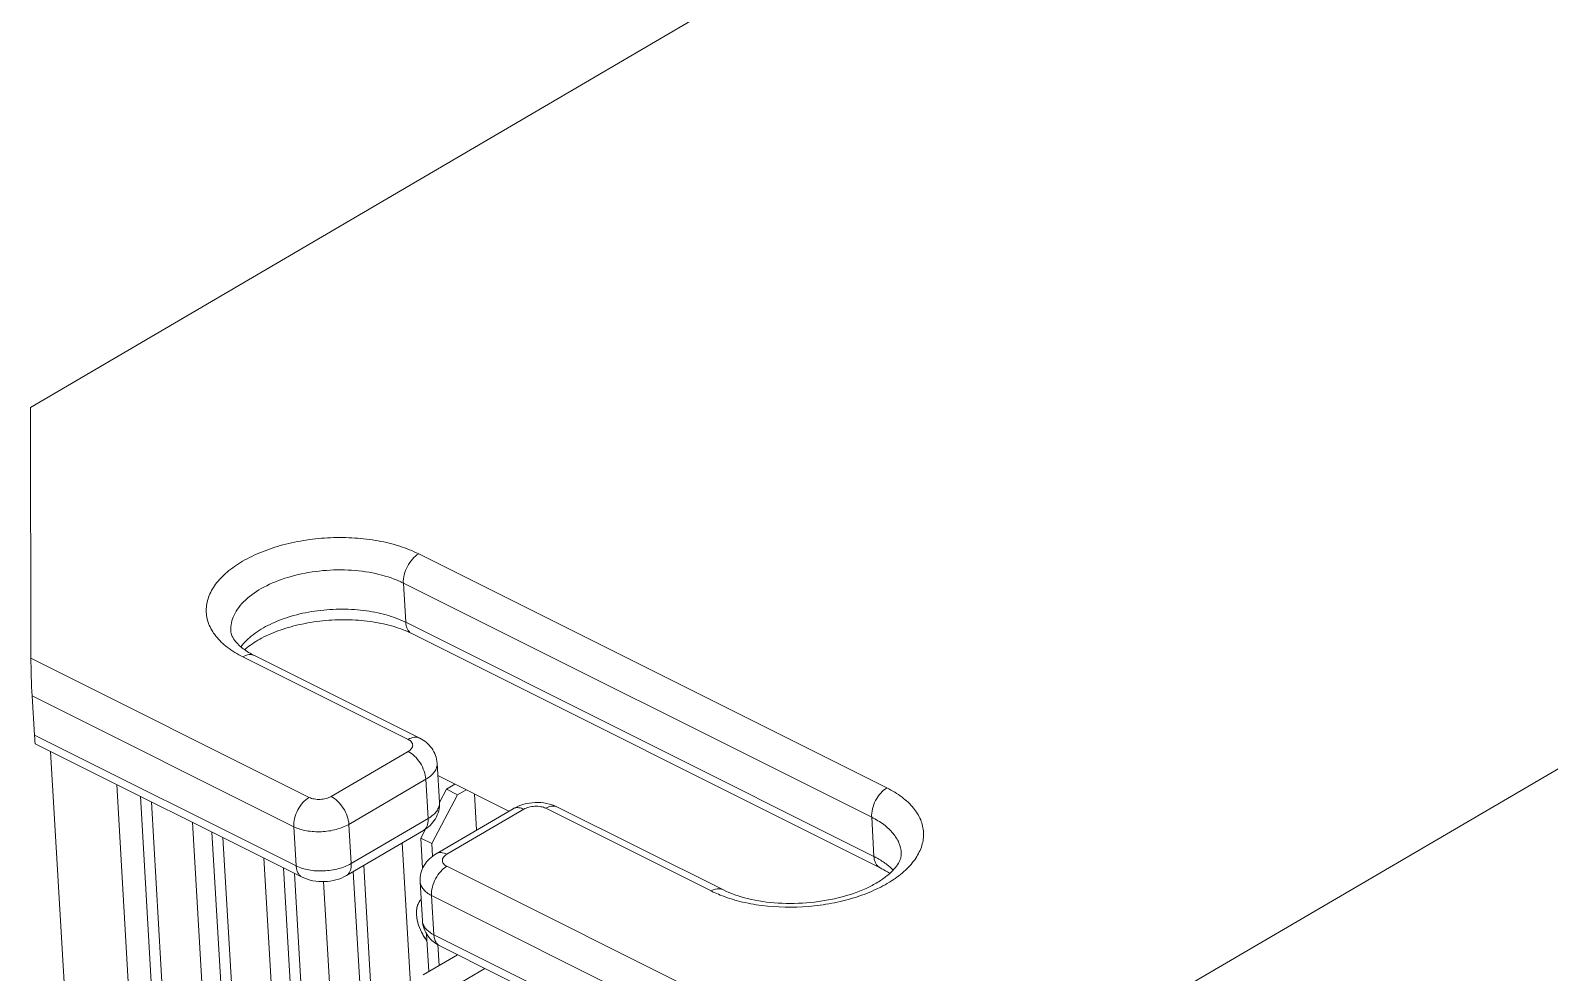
# Model space of a CAD drawing. Header units: millimetres. Extents: x 0 to 1782, y 0 to 1260.
# Drawn here: x 1278.8 to 1473.8, y 871.9 to 992.9 of the extents above; entities that cross this region are included whole.
import ezdxf

# ---------------------------------------------------------------- set-up
doc = ezdxf.new("R2010")
doc.units = ezdxf.units.MM
doc.header["$LTSCALE"] = 0.1
doc.layers.get('0').update_dxf_attribs({"lineweight": 13})

msp = doc.modelspace()

# ---------------------------------------------------------------- linework, layer by layer
for p, q in [((1458.03, 1049.47), (1278.77, 944.48)), ((1427.26, 870.24), (1606.52, 975.22)), ((1278.84, 912.29), (1278.77, 944.48)), ((1328.61, 925.69), (1388.71, 895.64)), ((1326.64, 921.94), (1326.94, 916.9)), ((1386.75, 891.88), (1326.64, 921.94)), ((1326.94, 916.9), (1387.04, 886.85)), ((1387.82, 885.4), (1327.71, 915.46)), ((1328.74, 902.03), (1307.53, 912.64)), ((1278.84, 912.29), (1314.55, 894.43)), ((1327.25, 901.87), (1306.04, 912.47)), ((1279, 907.47), (1279.29, 902.43)), ((1312.59, 890.67), (1279, 907.47)), ((1279.29, 902.43), (1312.88, 885.64)), ((1313.66, 884.19), (1279.4, 901.32)), ((1281.37, 900.34), (1291.62, 725.92)), ((1317.38, 894.55), (1327.25, 900.33)), ((1331.28, 893.78), (1330.98, 898.82)), ((1340.19, 892.66), (1331.07, 897.22)), ((1300.1, 721.68), (1289.85, 896.1)), ((1329.52, 896.76), (1319.65, 890.97)), ((1329.82, 891.72), (1329.52, 896.76)), ((1332.17, 895.47), (1331.28, 893.78)), ((1333.27, 896.12), (1332.17, 895.47)), ((1333.58, 894.77), (1332.17, 895.47)), ((1333.58, 894.77), (1334.69, 895.41)), ((1299.72, 778.35), (1292.89, 894.58)), ((1301.13, 777.64), (1294.3, 893.87)), ((1330.3, 888.5), (1333.58, 894.77)), ((1336.04, 890.23), (1335.77, 894.87)), ((1367.63, 882.59), (1346.42, 893.19)), ((1306.31, 776.34), (1299.56, 891.24)), ((1319.94, 885.94), (1329.82, 891.72)), ((1340.74, 892.98), (1330.86, 887.2)), ((1342.1, 892.91), (1332.23, 887.13)), ((1366.14, 882.42), (1344.93, 893.03)), ((1387.04, 886.85), (1386.75, 891.88)), ((1308.91, 773.76), (1302.08, 889.98)), ((1310.32, 773.05), (1303.49, 889.28)), ((1312.88, 885.64), (1312.59, 890.67)), ((1329.21, 890.19), (1319.34, 884.41)), ((1319.65, 890.97), (1319.94, 885.94)), ((1329.5, 890.37), (1328.89, 889.21)), ((1329.12, 885.32), (1328.89, 889.21)), ((1328.89, 889.21), (1330.3, 888.5)), ((1327.55, 870.43), (1326.48, 888.59)), ((1330.4, 886.89), (1330.3, 888.5)), ((1315.51, 771.74), (1308.75, 886.65)), ((1318.1, 769.16), (1311.27, 885.39)), ((1322.93, 862.24), (1321.55, 885.7)), ((1332.23, 885.59), (1367.94, 867.74)), ((1319.52, 768.45), (1312.68, 884.68)), ((1323.29, 766.32), (1316.4, 883.62)), ((1327.29, 764.56), (1320.22, 884.92)), ((1328.8, 883.61), (1329.09, 878.57)), ((1330.26, 881.84), (1330.56, 876.8)), ((1363.85, 865.04), (1330.26, 881.84)), ((1329.9, 872.07), (1329.61, 876.91)), ((1330.56, 876.8), (1364.15, 860.01)), ((1331.22, 872.85), (1331.07, 875.55)), ((1333.58, 874.23), (1329.2, 871.67)), ((1364.92, 858.56), (1331.33, 875.36)), ((1332.74, 869.9), (1337.12, 872.46))]:
    msp.add_line(p, q)
for centre, radius, start, end in [((1341.25, 892.11), 1.01, 108.2055, 120.3321), ((1345.91, 892.17), 1.14, 63.4531, 75.3566), ((1334.12, 879.88), 5.82, 194.3271, 195.2754)]:
    msp.add_arc(centre, radius, start, end)
for centre, start_param, end_param in [((1278.99, 909.77), 0.739293, 2.310089), ((1279.29, 904.73), -3.973096, -3.156832)]:
    msp.add_ellipse(centre, major_axis=(-0.11, 3.41), ratio=0.028117, start_param=start_param, end_param=end_param)
for points, knots in [([(1328.61, 925.69), (1327.83, 926.08), (1326.13, 926.75), (1323.37, 927.42), (1320.39, 927.78), (1317.3, 927.81), (1314.2, 927.52), (1311.22, 926.91), (1308.47, 926), (1306.05, 924.84), (1304.05, 923.46), (1302.53, 921.9), (1301.57, 920.2), (1301.23, 918.42), (1301.57, 916.65), (1302.55, 915.02), (1304.07, 913.58), (1305.34, 912.82), (1306.04, 912.47)], [0, 0, 0, 0, 0.066085, 0.138137, 0.214541, 0.293403, 0.372597, 0.449991, 0.523577, 0.591658, 0.653051, 0.707354, 0.755302, 0.799101, 0.842294, 0.888632, 0.940829, 1, 1, 1, 1]), ([(1328.61, 925.69), (1328.31, 925.52), (1327.75, 925.03), (1327.12, 924.1), (1326.71, 923.04), (1326.62, 922.29), (1326.64, 921.94)], [0, 0, 0, 0, 0.235529, 0.496382, 0.759213, 1, 1, 1, 1]), ([(1325.85, 922.3), (1324.83, 922.72), (1322.6, 923.36), (1319.06, 923.72), (1315.39, 923.53), (1311.88, 922.8), (1308.81, 921.58), (1306.71, 920.18), (1305.51, 918.87), (1304.89, 917.87), (1304.53, 916.84), (1304.47, 916.14), (1304.49, 915.8)], [0, 0, 0, 0, 0.131923, 0.276393, 0.42558, 0.570837, 0.704177, 0.81979, 0.870406, 0.916568, 0.959248, 1, 1, 1, 1]), ([(1326.64, 921.94), (1326.58, 921.97), (1326.32, 922.1), (1326.05, 922.21), (1325.85, 922.3)], [0, 0, 0, 0, 0.245807, 1, 1, 1, 1]), ([(1305.79, 913.75), (1306.23, 914.34), (1307.39, 915.45), (1309.6, 916.76), (1312.27, 917.76), (1315.25, 918.41), (1318.39, 918.66), (1321.48, 918.51), (1324.36, 917.95), (1326.14, 917.3), (1326.94, 916.9)], [0.0007779, 0.0007779, 0.0007779, 0.0007779, 0.0975773, 0.210707, 0.3373905, 0.47343, 0.6134088, 0.7514397, 0.8818801, 1, 1, 1, 1]), ([(1327.71, 915.46), (1326.99, 915.82), (1325.36, 916.44), (1322.68, 917.02), (1319.73, 917.28), (1316.68, 917.19), (1313.69, 916.75), (1310.92, 916), (1308.54, 914.99), (1307.17, 914.12), (1306.59, 913.65)], [0, 0, 0, 0, 0.110037, 0.235656, 0.371263, 0.511171, 0.649668, 0.781054, 0.899667, 1, 1, 1, 1]), ([(1326.94, 916.9), (1326.95, 916.74), (1326.99, 916.43), (1327.15, 916.01), (1327.39, 915.67), (1327.6, 915.51), (1327.71, 915.46)], [0, 0, 0, 0, 0.286126, 0.544897, 0.779469, 1, 1, 1, 1]), ([(1304.49, 915.8), (1304.51, 915.59), (1304.64, 915.08), (1305.18, 914.28), (1306.16, 913.4), (1307.02, 912.89), (1307.53, 912.64)], [0, 0, 0, 0, 0.140402, 0.340909, 0.627735, 1, 1, 1, 1]), ([(1307.53, 912.64), (1307.42, 912.69), (1307.19, 912.76), (1306.67, 912.77), (1306.28, 912.61), (1306.04, 912.47)], [0, 0, 0, 0, 0.224222, 0.460836, 1, 1, 1, 1]), ([(1306.59, 913.65), (1306.56, 913.63), (1306.45, 913.54), (1306.35, 913.45), (1306.27, 913.38)], [0, 0, 0, 0, 0.2562342, 0.9177588, 0.9177588, 0.9177588, 0.9177588]), ([(1327.25, 901.87), (1327.49, 902.01), (1327.88, 902.16), (1328.4, 902.16), (1328.64, 902.08), (1328.74, 902.03)], [0, 0, 0, 0, 0.53921, 0.775781, 1, 1, 1, 1]), ([(1327.25, 901.87), (1327.34, 901.82), (1327.5, 901.73), (1327.69, 901.55), (1327.81, 901.34), (1327.87, 901.05), (1327.74, 900.74), (1327.5, 900.49), (1327.34, 900.38), (1327.25, 900.33)], [0, 0, 0, 0, 0.14503, 0.27352, 0.387393, 0.493407, 0.715826, 0.849546, 1, 1, 1, 1]), ([(1330.98, 898.82), (1330.96, 899.16), (1330.82, 899.84), (1330.33, 900.76), (1329.62, 901.51), (1329.04, 901.88), (1328.74, 902.03)], [0, 0, 0, 0, 0.251544, 0.501987, 0.750889, 1, 1, 1, 1]), ([(1329.52, 896.76), (1329.5, 897.11), (1329.34, 897.85), (1328.84, 898.86), (1328.14, 899.74), (1327.56, 900.18), (1327.25, 900.33)], [0, 0, 0, 0, 0.24289, 0.507684, 0.768333, 1, 1, 1, 1]), ([(1330.98, 898.82), (1330.99, 898.63), (1330.94, 898.23), (1330.64, 897.68), (1330.16, 897.17), (1329.75, 896.89), (1329.52, 896.76)], [0, 0, 0, 0, 0.210982, 0.441048, 0.702979, 1, 1, 1, 1]), ([(1367.31, 881.9), (1368.13, 881.57), (1369.89, 881.01), (1373.66, 880.32), (1377.65, 880.25), (1381.6, 880.78), (1384.43, 881.47), (1387, 882.42), (1389.25, 883.61), (1391.08, 884.99), (1392.44, 886.53), (1393.27, 888.19), (1393.51, 889.92), (1393.11, 891.62), (1392.12, 893.18), (1390.62, 894.56), (1389.39, 895.3), (1388.71, 895.64)], [0, 0, 0, 0, 0.069283, 0.143623, 0.300551, 0.37943, 0.455867, 0.528052, 0.59451, 0.654299, 0.707259, 0.754342, 0.797872, 0.841291, 0.888067, 0.940648, 1, 1, 1, 1]), ([(1386.75, 891.88), (1386.72, 892.24), (1386.81, 892.99), (1387.22, 894.04), (1387.85, 894.98), (1388.41, 895.47), (1388.71, 895.64)], [0, 0, 0, 0, 0.240787, 0.503618, 0.764471, 1, 1, 1, 1]), ([(1312.59, 890.67), (1312.56, 891.03), (1312.65, 891.78), (1313.06, 892.83), (1313.69, 893.77), (1314.25, 894.26), (1314.55, 894.43)], [0, 0, 0, 0, 0.240767, 0.503534, 0.764402, 1, 1, 1, 1]), ([(1317.38, 894.55), (1317.18, 894.43), (1316.71, 894.25), (1315.97, 894.15), (1315.23, 894.19), (1314.76, 894.33), (1314.55, 894.43)], [0, 0, 0, 0, 0.239391, 0.50414, 0.766647, 1, 1, 1, 1]), ([(1317.38, 894.55), (1317.68, 894.4), (1318.27, 893.95), (1318.96, 893.08), (1319.46, 892.06), (1319.63, 891.33), (1319.65, 890.97)], [0, 0, 0, 0, 0.231579, 0.492147, 0.757019, 1, 1, 1, 1]), ([(1329.21, 890.19), (1329.53, 890.37), (1330.11, 890.81), (1330.8, 891.66), (1331.23, 892.68), (1331.3, 893.42), (1331.28, 893.78)], [0, 0, 0, 0, 0.249108, 0.49813, 0.748585, 1, 1, 1, 1]), ([(1329.82, 891.72), (1330.05, 891.85), (1330.45, 892.13), (1330.94, 892.64), (1331.23, 893.2), (1331.29, 893.59), (1331.27, 893.78)], [0, 0, 0, 0, 0.297067, 0.558927, 0.788961, 1, 1, 1, 1]), ([(1340.74, 892.98), (1341.58, 893.47), (1343.54, 893.98), (1345.55, 893.63), (1346.42, 893.19)], [0, 0, 0, 0, 0.50104, 1, 1, 1, 1]), ([(1342.1, 892.91), (1341.91, 893.01), (1341.52, 893.14), (1341.11, 893.13), (1340.93, 893.07)], [0, 0, 0, 0, 0.541047, 1, 1, 1, 1]), ([(1342.1, 892.91), (1342.3, 893.03), (1342.77, 893.2), (1343.51, 893.31), (1344.26, 893.27), (1344.73, 893.13), (1344.93, 893.03)], [0, 0, 0, 0, 0.239391, 0.50414, 0.766647, 1, 1, 1, 1]), ([(1346.2, 893.28), (1346, 893.33), (1345.54, 893.32), (1345.13, 893.15), (1344.93, 893.03)], [0, 0, 0, 0, 0.462515, 1, 1, 1, 1]), ([(1329.21, 890.19), (1329.32, 890.25), (1329.52, 890.43), (1329.72, 890.79), (1329.82, 891.23), (1329.83, 891.55), (1329.82, 891.72)], [0, 0, 0, 0, 0.214189, 0.445854, 0.706827, 1, 1, 1, 1]), ([(1390.55, 887.28), (1390.53, 887.72), (1390.3, 888.65), (1389.5, 889.9), (1388.29, 891.02), (1387.29, 891.61), (1386.75, 891.88)], [0, 0, 0, 0, 0.214793, 0.446383, 0.706612, 1, 1, 1, 1]), ([(1319.65, 890.97), (1319.15, 890.68), (1317.98, 890.23), (1316.13, 889.96), (1314.27, 890.07), (1313.09, 890.42), (1312.59, 890.67)], [0, 0, 0, 0, 0.239374, 0.504055, 0.766576, 1, 1, 1, 1]), ([(1330.86, 887.2), (1330.95, 887.25), (1331.16, 887.33), (1331.63, 887.36), (1332, 887.24), (1332.23, 887.13)], [0, 0, 0, 0, 0.221573, 0.456818, 1, 1, 1, 1]), ([(1367.63, 882.59), (1368.64, 882.08), (1370.98, 881.29), (1374.8, 880.75), (1378.9, 880.83), (1382.86, 881.52), (1385.85, 882.58), (1387.82, 883.68), (1388.94, 884.51), (1389.76, 885.33), (1390.27, 886.08), (1390.53, 886.72), (1390.56, 887.11), (1390.55, 887.28)], [0, 0, 0, 0, 0.132534, 0.286775, 0.450432, 0.611117, 0.756472, 0.8197, 0.874631, 0.919815, 0.954798, 0.980545, 1, 1, 1, 1]), ([(1312.88, 885.64), (1313.39, 885.38), (1314.56, 885.04), (1316.42, 884.93), (1318.28, 885.2), (1319.44, 885.64), (1319.94, 885.94)], [0, 0, 0, 0, 0.233336, 0.495776, 0.760535, 1, 1, 1, 1]), ([(1313.66, 884.19), (1313.54, 884.25), (1313.33, 884.41), (1313.09, 884.74), (1312.94, 885.17), (1312.89, 885.48), (1312.88, 885.64)], [0, 0, 0, 0, 0.22048, 0.455041, 0.713873, 1, 1, 1, 1]), ([(1319.94, 885.94), (1319.95, 885.77), (1319.95, 885.45), (1319.84, 885), (1319.64, 884.64), (1319.44, 884.47), (1319.34, 884.41)], [0, 0, 0, 0, 0.293212, 0.554112, 0.78575, 1, 1, 1, 1]), ([(1328.8, 883.61), (1328.78, 883.97), (1328.85, 884.71), (1329.27, 885.72), (1329.96, 886.58), (1330.55, 887.01), (1330.86, 887.2)], [0, 0, 0, 0, 0.251544, 0.501842, 0.750622, 1, 1, 1, 1]), ([(1332.23, 885.59), (1331.93, 885.42), (1331.37, 884.93), (1330.74, 884), (1330.33, 882.94), (1330.24, 882.19), (1330.26, 881.84)], [0, 0, 0, 0, 0.235509, 0.496298, 0.759143, 1, 1, 1, 1]), ([(1332.23, 885.59), (1332.14, 885.64), (1331.99, 885.73), (1331.79, 885.91), (1331.67, 886.11), (1331.62, 886.41), (1331.74, 886.72), (1331.98, 886.96), (1332.14, 887.07), (1332.23, 887.13)], [0, 0, 0, 0, 0.14503, 0.27352, 0.387393, 0.493407, 0.715826, 0.849546, 1, 1, 1, 1]), ([(1387.82, 885.4), (1387.7, 885.46), (1387.49, 885.62), (1387.25, 885.95), (1387.1, 886.38), (1387.05, 886.69), (1387.04, 886.85)], [0, 0, 0, 0, 0.220531, 0.455103, 0.713874, 1, 1, 1, 1]), ([(1387.04, 886.85), (1387.09, 886.83), (1387.26, 886.74), (1387.43, 886.64), (1387.56, 886.57)], [0, 0, 0, 0, 0.253179, 1, 1, 1, 1]), ([(1387.56, 886.57), (1387.63, 886.53), (1387.91, 886.37), (1388.17, 886.2), (1388.37, 886.06)], [0, 0, 0, 0, 0.255491, 1, 1, 1, 1]), ([(1389.04, 884.69), (1388.95, 884.75), (1388.55, 885.01), (1388.14, 885.24), (1387.82, 885.4)], [0, 0, 0, 0, 0.233643, 1, 1, 1, 1]), ([(1388.37, 886.06), (1388.47, 885.99), (1388.88, 885.69), (1389.25, 885.36), (1389.51, 885.09)], [0, 0, 0, 0, 0.260467, 1, 1, 1, 1]), ([(1313.66, 884.19), (1314.53, 883.76), (1316.53, 883.41), (1318.5, 883.91), (1319.34, 884.41)], [0, 0, 0, 0, 0.49903, 1, 1, 1, 1]), ([(1330.26, 881.84), (1330.05, 881.94), (1329.67, 882.17), (1329.2, 882.6), (1328.9, 883.08), (1328.81, 883.44), (1328.8, 883.61)], [0, 0, 0, 0, 0.293238, 0.553687, 0.785259, 1, 1, 1, 1]), ([(1366.14, 882.42), (1366.38, 882.56), (1366.77, 882.72), (1367.3, 882.71), (1367.53, 882.64), (1367.63, 882.59)], [0, 0, 0, 0, 0.539164, 0.775778, 1, 1, 1, 1]), ([(1366.14, 882.42), (1366.24, 882.37), (1366.62, 882.19), (1367.01, 882.02), (1367.31, 881.9)], [0, 0, 0, 0, 0.244777, 1, 1, 1, 1]), ([(1328.33, 879.38), (1328.32, 879.48), (1328.32, 879.68), (1328.34, 880.06), (1328.41, 880.42), (1328.53, 880.74), (1328.64, 880.95), (1328.77, 881.14), (1328.88, 881.25), (1328.93, 881.3)], [0, 0, 0, 0, 0.147554, 0.288387, 0.548972, 0.669514, 0.784186, 0.893932, 1, 1, 1, 1]), ([(1328.39, 880.3), (1328.38, 880.23), (1328.32, 879.92), (1328.32, 879.61), (1328.33, 879.38)], [0, 0, 0, 0, 0.235944, 1, 1, 1, 1]), ([(1328.69, 881.03), (1328.66, 880.97), (1328.52, 880.75), (1328.44, 880.49), (1328.39, 880.3)], [0, 0, 0, 0, 0.23589, 1, 1, 1, 1]), ([(1328.92, 881.28), (1328.9, 881.27), (1328.81, 881.19), (1328.74, 881.1), (1328.69, 881.03)], [0, 0, 0, 0, 0.24583, 1, 1, 1, 1]), ([(1328.48, 878.44), (1328.44, 878.59), (1328.38, 878.91), (1328.34, 879.22), (1328.33, 879.38)], [0, 0, 0, 0, 0.512797, 1, 1, 1, 1]), ([(1328.33, 879.38), (1328.33, 879.29), (1328.37, 878.94), (1328.44, 878.6), (1328.51, 878.34)], [0, 0, 0, 0, 0.239095, 1, 1, 1, 1]), ([(1329.66, 876.03), (1329.53, 876.21), (1329.28, 876.57), (1328.96, 877.14), (1328.7, 877.73), (1328.56, 878.14), (1328.51, 878.34)], [0, 0, 0, 0, 0.252467, 0.50618, 0.756761, 1, 1, 1, 1]), ([(1328.51, 878.34), (1328.62, 877.93), (1328.93, 877.13), (1329.39, 876.39), (1329.65, 876.04)], [0, 0, 0, 0, 0.493735, 1, 1, 1, 1]), ([(1331.33, 875.36), (1331.03, 875.51), (1330.45, 875.88), (1329.74, 876.63), (1329.25, 877.55), (1329.11, 878.23), (1329.09, 878.57)], [0, 0, 0, 0, 0.249089, 0.497968, 0.748415, 1, 1, 1, 1]), ([(1329.16, 878.2), (1329.26, 877.91), (1329.66, 877.34), (1330.23, 876.96), (1330.56, 876.8)], [0, 0, 0, 0, 0.451594, 1, 1, 1, 1]), ([(1330.56, 876.8), (1330.57, 876.64), (1330.61, 876.33), (1330.77, 875.91), (1331.01, 875.57), (1331.22, 875.41), (1331.33, 875.36)], [0, 0, 0, 0, 0.286169, 0.544933, 0.779462, 1, 1, 1, 1])]:
    msp.add_open_spline(points, degree=3, knots=knots)
msp.add_open_spline([(1329.09, 878.57), (1329.1, 878.45), (1329.13, 878.32), (1329.16, 878.2)], degree=3)

doc.saveas('drawing.dxf')
